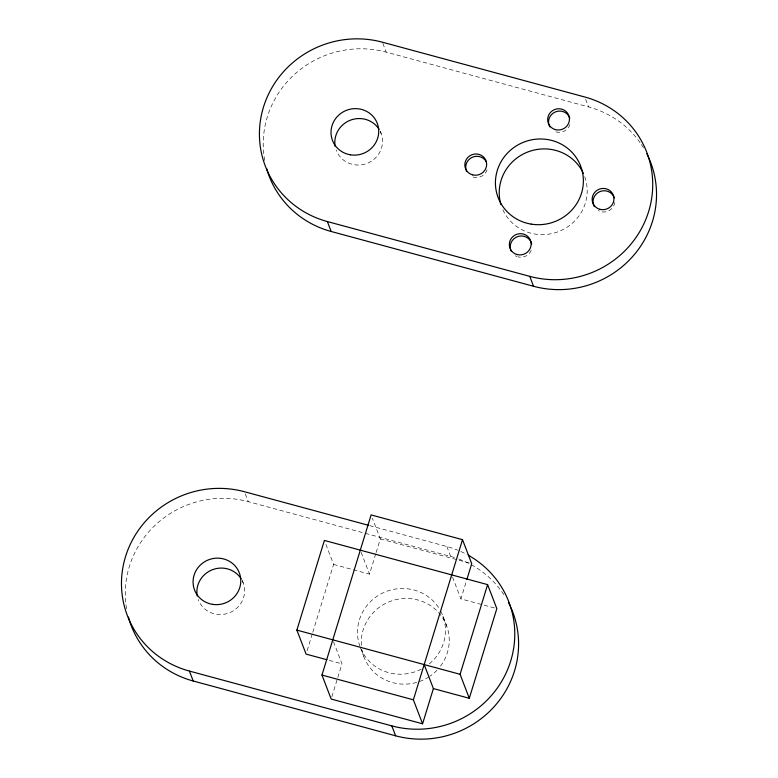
<?xml version="1.0" encoding="UTF-8"?>
<svg xmlns="http://www.w3.org/2000/svg" width="778" height="778" viewBox="0 0 778 778"><rect width="100%" height="100%" fill="white"/><g stroke="black" fill="none" stroke-linecap="round" stroke-linejoin="round"><path stroke-width="0.58" stroke-dasharray="3.89 2.92" d="M307.135 650.651L312.435 633.409M312.785 632.261L333.597 564.42L324.805 541.517M331.875 696.777L337.458 678.601M337.808 677.463L341.989 663.819L332.78 639.827M333.597 564.42L369.511 574.145L375.784 553.693M376.134 552.555L380.325 538.911L372.37 518.197M494.507 607.988L460.916 598.895L466.499 580.709M382.815 43.305L386.199 52.126L588.596 106.926A95.869 92.601 -21 0 1 640.683 143.473M369.628 525.617L446.835 546.516A95.869 92.601 -21 0 1 457.882 550.25M245.294 493.923L248.25 501.645L364.075 533.008M365.242 533.319L450.647 556.445A95.869 92.601 -21 0 1 454.722 557.641M380.325 538.911L469.377 563.029M329.25 660.376L341.989 663.819M585.63 99.205L588.596 106.926M380.364 131.424L381.21 133.631M446.835 546.516L450.647 556.445M452.543 577.082L460.916 598.895M442.974 616.293L446.786 626.222M361.138 552.331L369.511 574.145M360.35 647.52L363.744 656.35M241.997 579.843L243.261 583.15M584.735 176.703A44.171 42.664 -21 0 1 558.789 231.484A44.171 42.664 -21 0 1 502.5 208.903M380.267 131.404A23.972 23.155 -21 0 1 367.712 163.117A23.972 23.155 -21 0 1 336.154 149.979M641.364 144.484A95.869 92.601 -21 0 1 643.96 148.588M264.744 160.472A95.869 92.601 -21 0 1 386.199 52.126M487.077 169.75A10.96 10.581 -21 0 1 470.894 176.091M569.904 124.529A10.96 10.581 -21 0 1 553.712 130.869M614.776 202.387A10.96 10.581 -21 0 1 598.204 210.556M531.257 250.312A10.96 10.581 -21 0 1 517.973 256.857M517.078 256.575A10.96 10.581 -21 0 1 515.376 255.777M242.318 580.923A23.972 23.155 -21 0 1 229.773 612.646A23.972 23.155 -21 0 1 198.205 599.498M361.4 645.448A44.171 42.664 -21 0 1 417.942 599.974A44.171 42.664 -21 0 1 440.037 666.736M437.032 670.198A44.171 42.664 -21 0 1 430.01 676.15M429.048 676.792A44.171 42.664 -21 0 1 361.984 649.883M440.727 611.187A44.171 42.664 -21 0 1 428.97 664.159M421.248 669.177A44.171 42.664 -21 0 1 361.196 649.523M359.932 646.421A44.171 42.664 -21 0 1 383.223 592.778A44.171 42.664 -21 0 1 439.638 609.242M458.728 559.022A95.869 92.601 -21 0 1 469.367 563.71M471.225 564.702A95.869 92.601 -21 0 1 504.737 596.036M126.581 608.795A95.869 92.601 -21 0 1 248.25 501.645M460.8 551.495A95.869 92.601 -21 0 1 467.413 554.772"/><path stroke-width="1.17" d="M326.935 659.744L306.085 654.104L296.875 630.112L324.387 540.428L487.611 584.618L496.821 608.61L469.299 698.294L433.395 688.569L424.185 664.577M433.395 688.569L422.58 723.803L331.175 699.052L321.966 675.061L371.116 514.919L462.511 539.669L471.721 563.661L466.839 579.571M422.58 723.803L413.371 699.811L462.511 539.669M469.299 698.294L460.09 674.302L487.611 584.618M327.353 221.555L529.75 276.355A95.869 92.601 -21 0 0 648.667 211.422A95.869 92.601 -21 0 0 584.784 96.997L382.387 42.197A95.869 92.601 -21 0 0 263.47 107.131A95.869 92.601 -21 0 0 327.353 221.555L331.165 231.484L533.552 286.275A95.869 92.601 -21 0 0 633.788 255.213A95.869 92.601 -21 0 0 646.878 153.898M368.451 525.296L244.448 491.725A95.869 92.601 -21 0 0 125.521 556.649A95.869 92.601 -21 0 0 189.404 671.074L193.216 681.003L395.613 735.803A95.869 92.601 -21 0 0 494.205 706.609A95.869 92.601 -21 0 0 511 607.803M296.875 630.112L460.09 674.302M321.966 675.061L413.371 699.811M189.404 671.074L391.801 725.874A95.869 92.601 -21 0 0 506.643 671.793A95.869 92.601 -21 0 0 468.337 555.278M529.75 276.355L533.552 286.275M391.801 725.874L395.613 735.803M500.983 204.711A44.171 42.664 -21 0 1 528.174 151.836A44.171 42.664 -21 0 1 583.471 173.601M331.165 231.484A95.869 92.601 -21 0 1 266.689 168.729M335.201 146.468A23.972 23.155 -21 0 1 350.226 120.25A23.972 23.155 -21 0 1 379.09 129.284M466.606 171.345A10.96 10.581 -21 0 1 471.896 157.448A10.96 10.581 -21 0 1 486.24 161.668M549.842 126.95A10.96 10.581 -21 0 1 555.152 112.032A10.96 10.581 -21 0 1 569.817 118.139M594.334 206.637A10.96 10.581 -21 0 1 599.644 191.719A10.96 10.581 -21 0 1 614.309 197.826M511.097 251.031A10.96 10.581 -21 0 1 517.71 236.59A10.96 10.581 -21 0 1 531.744 243.932M508.374 602.347A95.869 92.601 -21 0 1 510.504 606.704M193.216 681.003A95.869 92.601 -21 0 1 128.419 617.08M197.252 595.997A23.972 23.155 -21 0 1 212.287 569.778A23.972 23.155 -21 0 1 241.141 578.803M599.906 209.321A10.96 10.581 -21 0 0 613.677 196.396A10.96 10.581 -21 0 0 595.578 191.495A10.96 10.581 -21 0 0 599.906 209.321M472.596 174.856A10.96 10.581 -21 0 0 486.367 161.931A10.96 10.581 -21 0 0 468.268 157.03A10.96 10.581 -21 0 0 472.596 174.856M531.189 224.122A44.171 42.664 -21 0 0 580.923 166.774A44.171 42.664 -21 0 0 506.089 154.618A44.171 42.664 -21 0 0 531.189 224.122M350.421 154.822A23.972 23.155 -21 0 0 377.398 123.702A23.972 23.155 -21 0 0 336.796 117.108A23.972 23.155 -21 0 0 350.421 154.822M555.424 129.634A10.96 10.581 -21 0 0 569.185 116.71A10.96 10.581 -21 0 0 551.087 111.808A10.96 10.581 -21 0 0 555.424 129.634M517.088 254.542A10.96 10.581 -21 0 0 530.849 241.618A10.96 10.581 -21 0 0 512.76 236.716A10.96 10.581 -21 0 0 517.088 254.542M212.472 604.341A23.972 23.155 -21 0 0 239.459 573.23A23.972 23.155 -21 0 0 198.847 566.627A23.972 23.155 -21 0 0 212.472 604.341"/></g></svg>
